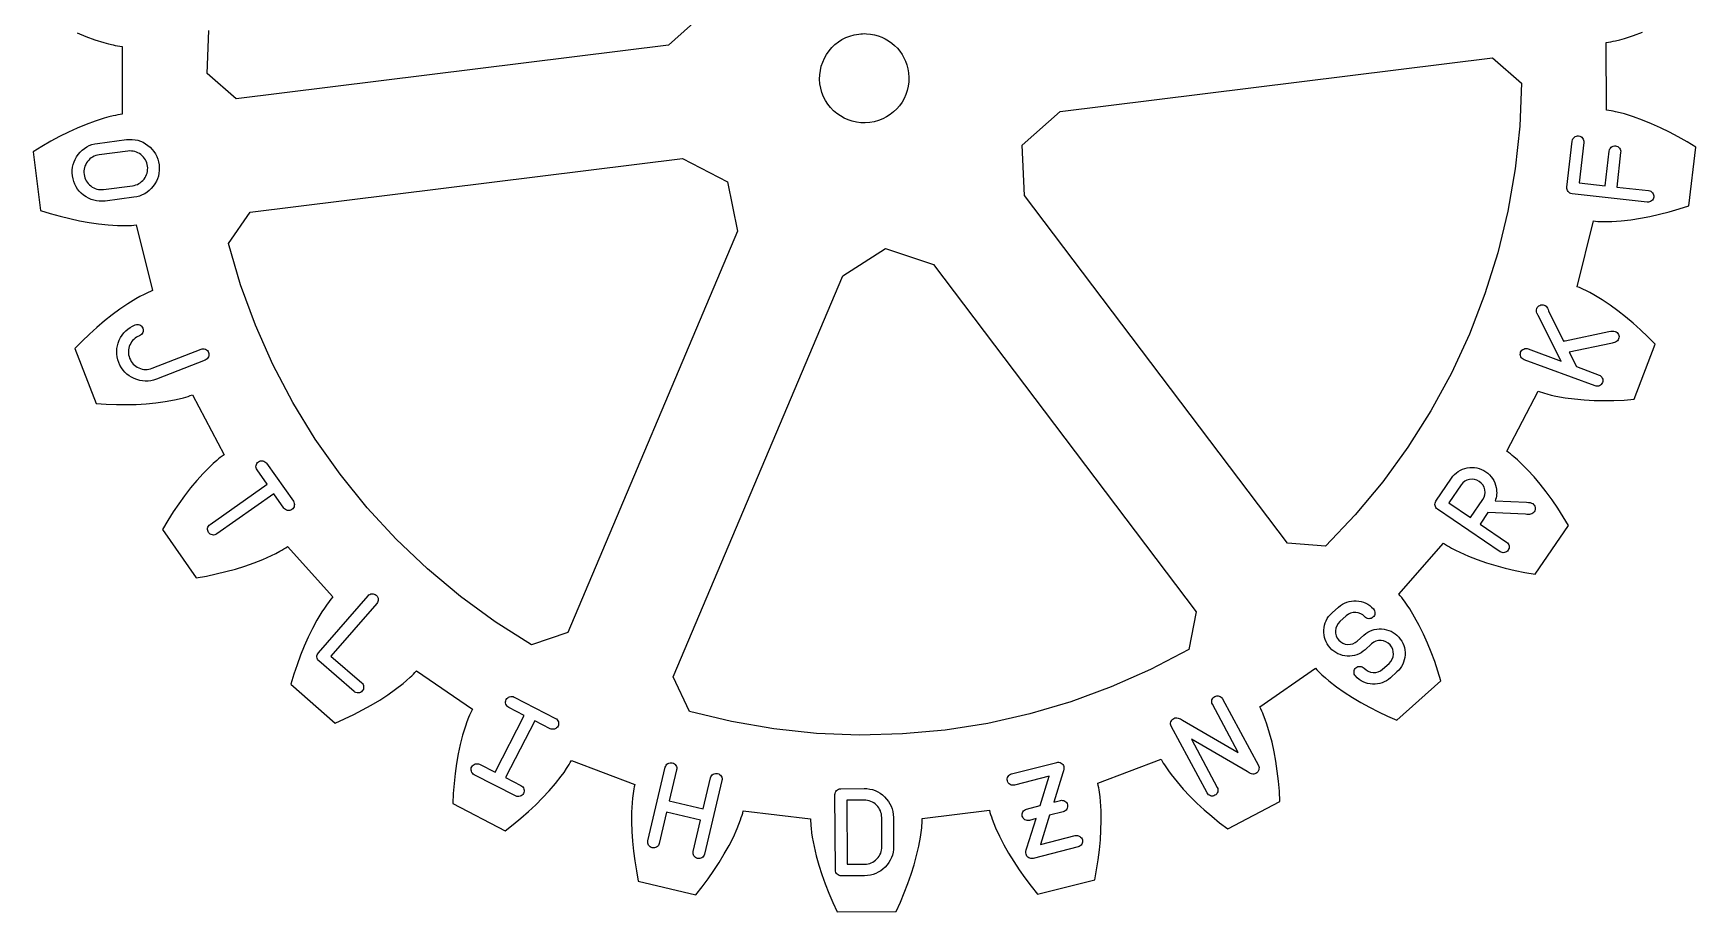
# Model space of a CAD drawing. Extents: x 6 to 255, y 30 to 363.
# Drawn here: x 88.8 to 171.8, y 196.2 to 240.1 of the extents above; entities that cross this region are included whole.
import ezdxf

# ---------------------------------------------------------------- set-up
doc = ezdxf.new("R2010")
doc.units = 0
doc.layers.add('Cut', color=7, linetype='CONTINUOUS')
doc.layers.add('Engrave', color=7, linetype='CONTINUOUS')

msp = doc.modelspace()

# ---------------------------------------------------------------- linework, layer by layer
at = {"layer": 'Cut', "color": 7}
for p, q in [((122.408508, 241.222262), (120.514659, 239.547956)), ((90.968602, 240.15614), (91.415804, 239.973112)), ((97.472456, 238.12475), (97.558561, 240.271502)), ((130.406312, 240.115087), (130.406312, 240.115077)), ((168.725984, 240.022189), (169.174087, 240.187187)), ((91.415804, 239.973112), (91.86481, 239.809919)), ((91.86481, 239.809919), (92.315168, 239.669266)), ((92.315168, 239.669266), (92.541024, 239.608407)), ((92.541024, 239.608407), (92.76733, 239.554761)), ((92.76733, 239.554761), (92.880483, 239.53132)), ((92.880483, 239.53132), (92.994087, 239.510131)), ((92.994087, 239.510131), (93.107691, 239.491204)), ((93.107691, 239.491204), (93.221295, 239.47634)), ((93.221295, 239.47634), (93.230763, 236.090764)), ((120.514659, 239.547956), (98.910537, 236.864288)), ((167.371303, 239.680476), (167.484905, 239.696263)), ((167.380767, 236.294899), (167.371303, 239.680476)), ((167.484905, 239.696263), (167.59851, 239.715652)), ((167.59851, 239.715652), (167.711664, 239.737279)), ((167.711664, 239.737279), (167.824816, 239.761623)), ((167.824816, 239.761623), (168.050672, 239.816622)), ((168.050672, 239.816622), (168.276076, 239.878833)), ((168.276076, 239.878833), (168.725984, 240.022189)), ((140.087437, 236.222791), (161.691556, 238.906462)), ((161.691556, 238.906462), (163.129637, 237.646)), ((98.910537, 236.864288), (97.472456, 238.12475)), ((163.129637, 237.646), (163.043535, 235.499698)), ((92.325989, 235.892383), (91.876082, 235.749477)), ((92.551394, 235.954597), (92.325989, 235.892383)), ((92.777249, 236.009595), (92.551394, 235.954597)), ((92.890402, 236.033937), (92.777249, 236.009595)), ((93.003555, 236.055587), (92.890402, 236.033937)), ((93.117159, 236.074976), (93.003555, 236.055587)), ((93.230763, 236.090764), (93.117159, 236.074976)), ((138.193588, 234.548488), (140.087437, 236.222791)), ((167.494371, 236.280035), (167.380767, 236.294899)), ((167.607976, 236.261547), (167.494371, 236.280035)), ((167.721128, 236.23992), (167.607976, 236.261547)), ((167.834732, 236.216478), (167.721128, 236.23992)), ((168.060589, 236.162832), (167.834732, 236.216478)), ((168.286443, 236.101974), (168.060589, 236.162832)), ((168.737253, 235.96132), (168.286443, 236.101974)), ((169.186258, 235.798128), (168.737253, 235.96132)), ((90.537179, 235.194532), (90.094936, 234.973636)), ((90.981677, 235.398297), (90.537179, 235.194532)), ((91.427978, 235.583579), (90.981677, 235.398297)), ((91.876082, 235.749477), (91.427978, 235.583579)), ((163.043535, 235.499698), (162.817679, 233.363313)), ((169.633461, 235.615549), (169.186258, 235.798128)), ((170.078861, 235.414039), (169.633461, 235.615549)), ((170.522456, 235.195396), (170.078861, 235.414039)), ((170.964248, 234.960524), (170.522456, 235.195396)), ((89.216309, 234.483156), (88.780827, 234.214924)), ((89.654495, 234.736509), (89.216309, 234.483156)), ((90.094936, 234.973636), (89.654495, 234.736509)), ((138.31215, 232.023055), (138.193588, 234.548488)), ((171.403788, 234.709876), (170.964248, 234.960524)), ((171.840622, 234.443897), (171.403788, 234.709876)), ((171.493049, 231.513189), (171.840622, 234.443897)), ((88.780827, 234.214924), (89.145082, 231.286016)), ((99.614702, 231.195363), (121.218824, 233.879034)), ((121.218824, 233.879034), (123.465205, 232.719103)), ((123.465205, 232.719103), (123.967856, 230.241455)), ((162.817679, 233.363313), (162.452074, 231.245863)), ((151.43791, 214.655638), (138.31215, 232.023055)), ((89.145082, 231.286016), (89.632857, 231.132742)), ((89.632857, 231.132742), (90.11928, 230.994343)), ((90.11928, 230.994343), (90.604351, 230.871723)), ((98.528703, 229.621591), (99.614702, 231.195363)), ((162.452074, 231.245863), (161.948971, 229.157266)), ((169.073105, 230.89062), (169.553217, 230.982136)), ((169.553217, 230.982136), (170.035584, 231.09078)), ((170.035584, 231.09078), (170.520201, 231.216105)), ((170.520201, 231.216105), (171.005724, 231.356757)), ((171.005724, 231.356757), (171.493049, 231.513189)), ((90.604351, 230.871723), (91.087167, 230.765784)), ((91.087167, 230.765784), (91.56818, 230.676974)), ((91.56818, 230.676974), (92.046038, 230.606647)), ((92.046038, 230.606647), (92.521191, 230.555707)), ((92.521191, 230.555707), (92.992286, 230.526855)), ((92.992286, 230.526855), (93.226256, 230.521892)), ((93.226256, 230.521892), (93.458423, 230.524201)), ((93.458423, 230.524201), (93.574281, 230.528263)), ((93.574281, 230.528263), (93.689688, 230.534564)), ((93.689688, 230.534564), (93.804193, 230.543589)), ((93.804193, 230.543589), (93.918248, 230.556215)), ((93.918248, 230.556215), (94.737368, 227.27117)), ((123.967856, 230.241455), (115.489946, 210.19037)), ((165.922401, 227.467633), (166.72394, 230.757188)), ((166.72394, 230.757188), (166.837994, 230.745024)), ((166.837994, 230.745024), (166.952499, 230.736461)), ((166.952499, 230.736461), (167.067906, 230.730598)), ((167.067906, 230.730598), (167.183313, 230.727436)), ((167.183313, 230.727436), (167.415932, 230.726513)), ((167.415932, 230.726513), (167.649902, 230.732837)), ((167.649902, 230.732837), (168.120546, 230.763942)), ((168.120546, 230.763942), (168.595248, 230.81759)), ((168.595248, 230.81759), (169.073105, 230.89062)), ((99.137296, 227.560941), (98.528703, 229.621591)), ((129.229701, 228.016714), (131.357519, 229.382216)), ((131.357519, 229.382216), (133.754472, 228.578874)), ((133.754472, 228.578874), (146.880229, 211.211005)), ((161.948971, 229.157266), (161.310174, 227.106085)), ((120.751789, 207.965629), (129.229701, 228.016714)), ((93.906077, 226.862287), (93.503955, 226.615694)), ((94.110293, 226.976791), (93.906077, 226.862287)), ((94.316313, 227.084083), (94.110293, 226.976791)), ((94.42045, 227.134574), (94.316313, 227.084083)), ((94.525488, 227.183262), (94.42045, 227.134574)), ((94.630977, 227.228795), (94.525488, 227.183262)), ((94.737368, 227.27117), (94.630977, 227.228795)), ((99.879328, 225.544925), (99.137296, 227.560941)), ((161.310174, 227.106085), (160.538839, 225.100886)), ((166.029242, 227.425708), (165.922401, 227.467633)), ((166.135184, 227.380628), (166.029242, 227.425708)), ((166.240223, 227.332392), (166.135184, 227.380628)), ((166.344359, 227.282351), (166.240223, 227.332392)), ((166.55128, 227.17641), (166.344359, 227.282351)), ((166.755947, 227.063258), (166.55128, 227.17641)), ((167.159422, 226.818468), (166.755947, 227.063258)), ((167.556584, 226.552942), (167.159422, 226.818468)), ((92.719547, 226.061197), (92.33636, 225.756901)), ((93.108595, 226.347913), (92.719547, 226.061197)), ((93.503955, 226.615694), (93.108595, 226.347913)), ((167.946986, 226.268032), (167.556584, 226.552942)), ((168.331525, 225.966441), (167.946986, 226.268032)), ((168.710205, 225.647719), (168.331525, 225.966441)), ((91.589369, 225.100523), (91.224665, 224.750246)), ((91.959934, 225.436376), (91.589369, 225.100523)), ((92.33636, 225.756901), (91.959934, 225.436376)), ((100.751644, 223.581651), (99.879328, 225.544925)), ((160.538839, 225.100886), (159.637674, 223.150686)), ((169.082573, 225.31412), (168.710205, 225.647719)), ((169.449081, 224.965644), (169.082573, 225.31412)), ((91.224665, 224.750246), (90.865821, 224.385541)), ((90.865821, 224.385541), (91.920263, 221.628394)), ((168.771162, 221.840246), (169.810275, 224.602804)), ((169.810275, 224.602804), (169.449081, 224.965644)), ((101.750637, 221.679237), (100.751644, 223.581651)), ((159.637674, 223.150686), (158.611181, 221.263147)), ((95.37301, 221.727571), (95.837794, 221.812323)), ((95.837794, 221.812323), (96.065903, 221.863264)), ((96.065903, 221.863264), (96.290857, 221.920968)), ((96.290857, 221.920968), (96.402207, 221.952525)), ((96.402207, 221.952525), (96.512655, 221.986337)), ((96.512655, 221.986337), (96.621751, 222.022851)), ((96.621751, 222.022851), (96.729494, 222.062524)), ((96.729494, 222.062524), (98.310933, 219.0687)), ((162.394469, 219.245416), (163.959677, 222.247803)), ((163.959677, 222.247803), (164.067419, 222.208584)), ((164.067419, 222.208584), (164.176516, 222.172969)), ((164.176516, 222.172969), (164.286965, 222.139609)), ((164.286965, 222.139609), (164.398765, 222.108955)), ((164.398765, 222.108955), (164.624169, 222.052604)), ((164.624169, 222.052604), (164.85273, 222.002563)), ((164.85273, 222.002563), (165.317514, 221.920516)), ((165.317514, 221.920516), (165.790863, 221.858755)), ((165.790863, 221.858755), (166.272778, 221.815477)), ((166.272778, 221.815477), (166.760553, 221.789331)), ((166.760553, 221.789331), (167.255091, 221.779406)), ((167.255091, 221.779406), (167.755489, 221.784807)), ((167.755489, 221.784807), (168.260845, 221.805534)), ((168.260845, 221.805534), (168.771162, 221.840246)), ((91.920263, 221.628394), (92.430579, 221.596385)), ((92.430579, 221.596385), (92.936387, 221.578358)), ((92.936387, 221.578358), (93.436334, 221.575658)), ((93.436334, 221.575658), (93.930872, 221.588722)), ((93.930872, 221.588722), (94.418647, 221.617124)), ((94.418647, 221.617124), (94.900111, 221.663106)), ((94.900111, 221.663106), (95.37301, 221.727571)), ((102.871799, 219.846699), (101.750637, 221.679237)), ((158.611181, 221.263147), (157.463423, 219.44729)), ((104.110172, 218.091248), (102.871799, 219.846699)), ((157.463423, 219.44729), (156.199353, 217.70987)), ((97.60181, 218.47318), (97.270015, 218.136877)), ((97.772667, 218.632768), (97.60181, 218.47318)), ((97.947581, 218.786042), (97.772667, 218.632768)), ((98.035939, 218.860427), (97.947581, 218.786042)), ((98.126101, 218.932556), (98.035939, 218.860427)), ((98.217615, 219.00198), (98.126101, 218.932556)), ((98.310933, 219.0687), (98.217615, 219.00198)), ((162.487785, 219.179147), (162.394469, 219.245416)), ((162.57975, 219.110172), (162.487785, 219.179147)), ((162.670363, 219.038493), (162.57975, 219.110172)), ((162.759624, 218.965011), (162.670363, 219.038493)), ((162.934987, 218.812187), (162.759624, 218.965011)), ((163.106745, 218.653502), (162.934987, 218.812187)), ((163.440346, 218.319454), (163.106745, 218.653502)), ((96.950391, 217.78209), (96.641136, 217.410624)), ((97.270015, 218.136877), (96.950391, 217.78209)), ((105.460796, 216.42055), (104.110172, 218.091248)), ((156.199353, 217.70987), (154.824386, 216.059458)), ((163.762223, 217.966469), (163.440346, 218.319454)), ((164.07328, 217.596807), (163.762223, 217.966469)), ((96.34225, 217.023831), (96.053282, 216.622611)), ((96.641136, 217.410624), (96.34225, 217.023831)), ((164.374421, 217.211365), (164.07328, 217.596807)), ((164.665194, 216.811948), (164.374421, 217.211365)), ((164.947399, 216.398556), (164.665194, 216.811948)), ((95.77378, 216.207865), (95.503745, 215.780046)), ((96.053282, 216.622611), (95.77378, 216.207865)), ((106.918262, 214.841816), (105.460796, 216.42055)), ((154.824386, 216.059458), (153.34393, 214.502364)), ((165.220139, 215.972542), (164.947399, 216.398556)), ((165.483412, 215.533905), (165.220139, 215.972542)), ((95.503745, 215.780046), (95.242727, 215.340059)), ((95.242727, 215.340059), (96.926048, 212.915607)), ((163.813165, 213.100437), (165.483412, 215.533905)), ((101.099638, 214.245945), (101.200169, 214.303199)), ((101.200169, 214.303199), (101.299347, 214.362255)), ((101.299347, 214.362255), (101.396721, 214.423564)), ((101.396721, 214.423564), (101.491391, 214.48803)), ((101.491391, 214.48803), (103.743634, 211.959892)), ((108.475356, 213.36181), (106.918262, 214.841816)), ((153.34393, 214.502364), (151.43791, 214.655638)), ((157.00099, 212.106852), (159.238805, 214.647162)), ((159.238805, 214.647162), (159.334376, 214.583598)), ((159.334376, 214.583598), (159.432202, 214.522739)), ((159.432202, 214.522739), (159.531381, 214.463683)), ((159.531381, 214.463683), (159.632362, 214.406882)), ((159.632362, 214.406882), (159.837479, 214.298235)), ((159.837479, 214.298235), (160.047557, 214.195451)), ((98.887518, 213.358302), (99.354557, 213.502561)), ((99.354557, 213.502561), (99.810775, 213.662599)), ((99.810775, 213.662599), (100.255273, 213.838415)), ((100.255273, 213.838415), (100.685796, 214.031812)), ((100.685796, 214.031812), (100.894971, 214.135948)), ((100.894971, 214.135948), (101.099638, 214.245945)), ((160.047557, 214.195451), (160.478982, 214.00431)), ((160.478982, 214.00431), (160.924381, 213.831199)), ((160.924381, 213.831199), (161.381502, 213.673865)), ((161.381502, 213.673865), (161.848991, 213.531411)), ((161.848991, 213.531411), (162.326848, 213.40338)), ((96.926048, 212.915607), (97.429602, 213.006671)), ((97.429602, 213.006671), (97.92459, 213.110357)), ((97.92459, 213.110357), (98.410562, 213.227567)), ((98.410562, 213.227567), (98.887518, 213.358302)), ((110.126219, 211.986843), (108.475356, 213.36181)), ((162.326848, 213.40338), (162.813721, 213.289326)), ((162.813721, 213.289326), (163.309611, 213.188345)), ((163.309611, 213.188345), (163.813165, 213.100437)), ((103.66925, 211.872887), (103.597121, 211.783176)), ((103.743634, 211.959892), (103.66925, 211.872887)), ((111.863188, 210.722775), (110.126219, 211.986843)), ((157.076275, 212.020297), (157.00099, 212.106852)), ((157.148854, 211.931036), (157.076275, 212.020297)), ((157.219181, 211.839523), (157.148854, 211.931036)), ((157.288605, 211.746657), (157.219181, 211.839523)), ((103.197704, 211.211551), (102.95607, 210.806273)), ((103.325734, 211.407653), (103.197704, 211.211551)), ((103.458272, 211.598345), (103.325734, 211.407653)), ((103.526794, 211.691661), (103.458272, 211.598345)), ((103.597121, 211.783176), (103.526794, 211.691661)), ((146.880229, 211.211005), (146.507861, 209.33564)), ((157.422046, 211.556866), (157.288605, 211.746657)), ((157.550976, 211.361214), (157.422046, 211.556866)), ((157.794864, 210.957289), (157.550976, 211.361214)), ((102.730666, 210.385217), (102.519237, 209.950638)), ((102.95607, 210.806273), (102.730666, 210.385217)), ((113.679497, 209.575015), (111.863188, 210.722775)), ((115.489946, 210.19037), (113.679497, 209.575015)), ((158.022973, 210.537586), (157.794864, 210.957289)), ((158.236206, 210.103909), (158.022973, 210.537586)), ((102.321782, 209.503435), (102.136951, 209.04451)), ((102.519237, 209.950638), (102.321782, 209.503435)), ((146.507861, 209.33564), (144.605899, 208.336648)), ((158.436366, 209.658059), (158.236206, 210.103909)), ((158.62345, 209.200036), (158.436366, 209.658059)), ((101.964742, 208.574768), (101.805155, 208.095106)), ((102.136951, 209.04451), (101.964742, 208.574768)), ((158.798364, 208.731647), (158.62345, 209.200036)), ((158.961106, 208.252435), (158.798364, 208.731647)), ((101.805155, 208.095106), (101.656839, 207.605528)), ((107.254535, 207.637536), (107.433055, 207.788558)), ((107.433055, 207.788558), (107.605715, 207.944537)), ((107.605715, 207.944537), (107.689566, 208.02388)), ((107.689566, 208.02388), (107.771613, 208.105475)), ((107.771613, 208.105475), (107.851406, 208.188425)), ((107.851406, 208.188425), (107.928044, 208.273178)), ((107.928044, 208.273178), (110.719904, 206.35769)), ((121.571812, 206.238128), (120.751789, 207.965629)), ((144.605899, 208.336648), (142.642626, 207.464331)), ((150.055825, 206.466329), (152.836864, 208.397145)), ((152.836864, 208.397145), (152.914404, 208.312393)), ((152.914404, 208.312393), (152.994196, 208.229895)), ((152.994196, 208.229895), (153.076696, 208.1492)), ((153.076696, 208.1492), (153.160996, 208.069858)), ((153.160996, 208.069858), (153.33456, 207.915231)), ((153.33456, 207.915231), (153.513983, 207.764659)), ((153.513983, 207.764659), (153.887251, 207.476141)), ((156.908125, 205.800486), (159.112128, 207.76376)), ((159.112128, 207.76376), (158.961106, 208.252435)), ((101.656839, 207.605528), (103.871664, 205.654426)), ((106.089194, 206.805342), (106.49357, 207.069968)), ((106.49357, 207.069968), (106.883069, 207.346313)), ((106.883069, 207.346313), (107.254535, 207.637536)), ((142.642626, 207.464331), (140.626607, 206.7223)), ((153.887251, 207.476141), (154.278103, 207.201149)), ((154.278103, 207.201149), (154.68383, 206.939228)), ((154.68383, 206.939228), (155.103986, 206.68948)), ((104.338252, 205.862701), (104.79447, 206.082245)), ((104.79447, 206.082245), (105.238517, 206.312157)), ((105.238517, 206.312157), (105.670392, 206.552889)), ((105.670392, 206.552889), (106.089194, 206.805342)), ((110.573392, 206.045278), (110.529212, 205.938437)), ((110.619825, 206.15122), (110.573392, 206.045278)), ((110.668512, 206.255356), (110.619825, 206.15122)), ((110.719904, 206.35769), (110.668512, 206.255356)), ((123.660408, 205.735024), (121.571812, 206.238128)), ((138.56596, 206.113707), (136.470148, 205.641258)), ((140.626607, 206.7223), (138.56596, 206.113707)), ((150.108118, 206.363995), (150.055825, 206.466329)), ((150.157256, 206.259858), (150.108118, 206.363995)), ((150.204142, 206.154369), (150.157256, 206.259858)), ((150.24877, 206.047978), (150.204142, 206.154369)), ((150.333522, 205.831589), (150.24877, 206.047978)), ((155.103986, 206.68948), (155.537665, 206.450551)), ((155.537665, 206.450551), (155.983063, 206.223344)), ((155.983063, 206.223344), (156.439734, 206.006506)), ((156.439734, 206.006506), (156.908125, 205.800486)), ((103.871664, 205.654426), (104.338252, 205.862701)), ((110.369175, 205.500252), (110.231678, 205.048992)), ((110.445813, 205.721148), (110.369175, 205.500252)), ((110.529212, 205.938437), (110.445813, 205.721148)), ((125.777859, 205.36942), (123.660408, 205.735024)), ((127.914243, 205.143113), (125.777859, 205.36942)), ((134.34819, 205.306307), (132.20865, 205.111557)), ((136.470148, 205.641258), (134.34819, 205.306307)), ((150.411512, 205.610693), (150.333522, 205.831589)), ((150.551714, 205.160336), (150.411512, 205.610693)), ((150.672531, 204.698257), (150.551714, 205.160336)), ((110.112665, 204.586461), (110.012134, 204.113562)), ((110.231678, 205.048992), (110.112665, 204.586461)), ((130.060545, 205.057009), (127.914243, 205.143113)), ((132.20865, 205.111557), (130.060545, 205.057009)), ((150.77622, 204.225808), (150.672531, 204.698257)), ((109.927383, 203.632099), (109.857958, 203.142519)), ((110.012134, 204.113562), (109.927383, 203.632099)), ((115.49307, 203.480628), (115.553027, 203.578904)), ((115.553027, 203.578904), (115.61073, 203.678533)), ((115.61073, 203.678533), (115.665278, 203.779514)), ((115.665278, 203.779514), (118.834016, 202.588026)), ((141.962452, 202.651582), (145.124876, 203.860652)), ((145.124876, 203.860652), (145.179877, 203.760121)), ((145.179877, 203.760121), (145.238031, 203.660945)), ((145.238031, 203.660945), (145.29844, 203.562666)), ((145.29844, 203.562666), (145.361551, 203.465743)), ((150.863678, 203.745246), (150.77622, 204.225808)), ((150.935807, 203.255668), (150.863678, 203.745246)), ((109.857958, 203.142519), (109.802959, 202.645279)), ((114.871855, 202.629501), (115.163528, 203.000966)), ((115.163528, 203.000966), (115.300123, 203.190758)), ((115.300123, 203.190758), (115.430407, 203.383252)), ((115.430407, 203.383252), (115.49307, 203.480628)), ((145.361551, 203.465743), (145.492737, 203.273698)), ((145.492737, 203.273698), (145.631135, 203.084809)), ((145.631135, 203.084809), (145.924613, 202.715147)), ((145.924613, 202.715147), (146.237925, 202.354949)), ((150.993058, 202.758875), (150.935807, 203.255668)), ((151.036336, 202.254871), (150.993058, 202.758875)), ((109.762387, 202.140822), (109.735789, 201.630506)), ((109.802959, 202.645279), (109.762387, 202.140822)), ((113.884584, 201.569198), (114.230805, 201.914517)), ((114.230805, 201.914517), (114.560346, 202.267501)), ((114.560346, 202.267501), (114.871855, 202.629501)), ((118.720426, 201.904599), (118.698337, 201.67153)), ((118.749278, 202.134963), (118.720426, 201.904599)), ((118.766404, 202.249468), (118.749278, 202.134963)), ((118.786231, 202.363072), (118.766404, 202.249468)), ((118.80832, 202.475774), (118.786231, 202.363072)), ((118.834016, 202.588026), (118.80832, 202.475774)), ((141.988598, 202.53978), (141.962452, 202.651582)), ((142.011587, 202.427078), (141.988598, 202.53978)), ((142.031876, 202.313476), (142.011587, 202.427078)), ((142.049903, 202.199419), (142.031876, 202.313476)), ((142.080107, 201.968605), (142.049903, 202.199419)), ((142.103096, 201.735988), (142.080107, 201.968605)), ((146.237925, 202.354949), (146.569721, 202.003318)), ((146.569721, 202.003318), (146.917745, 201.660254)), ((151.06609, 201.744105), (151.036336, 202.254871)), ((109.735789, 201.630506), (112.353185, 200.265907)), ((113.146609, 200.901999), (113.523034, 201.231542)), ((113.523034, 201.231542), (113.884584, 201.569198)), ((118.673091, 201.200436), (118.66859, 200.722579)), ((118.698337, 201.67153), (118.673091, 201.200436)), ((124.156752, 200.936713), (124.191917, 201.04626)), ((124.191917, 201.04626), (124.223924, 201.157159)), ((124.223924, 201.157159), (124.252775, 201.268058)), ((124.252775, 201.268058), (127.614458, 200.869092)), ((133.1915, 200.884409), (136.551379, 201.301858)), ((136.551379, 201.301858), (136.580683, 201.191411)), ((136.580683, 201.191411), (136.613591, 201.080962)), ((136.613591, 201.080962), (136.648755, 200.970965)), ((142.131496, 201.264894), (142.103096, 201.735988)), ((142.138258, 200.787035), (142.131496, 201.264894)), ((146.917745, 201.660254), (147.281097, 201.324851)), ((147.281097, 201.324851), (147.659326, 200.997113)), ((148.456357, 200.36553), (151.06609, 201.744105)), ((112.353185, 200.265907), (112.756659, 200.580122)), ((112.756659, 200.580122), (113.146609, 200.901999)), ((118.66859, 200.722579), (118.683477, 200.239311)), ((118.683477, 200.239311), (118.716837, 199.751536)), ((123.757787, 199.961613), (123.951634, 200.392137)), ((123.951634, 200.392137), (124.039092, 200.608975)), ((124.039092, 200.608975), (124.119787, 200.826716)), ((124.119787, 200.826716), (124.156752, 200.936713)), ((127.614458, 200.869092), (127.616766, 200.754587)), ((127.616766, 200.754587), (127.622167, 200.63963)), ((127.622167, 200.63963), (127.62983, 200.524675)), ((127.62983, 200.524675), (127.640655, 200.409268)), ((127.640655, 200.409268), (127.667704, 200.178454)), ((127.667704, 200.178454), (127.702414, 199.947187)), ((133.10897, 199.962055), (133.142329, 200.193769)), ((133.142329, 200.193769), (133.168026, 200.424584)), ((133.168026, 200.424584), (133.177951, 200.539991)), ((133.177951, 200.539991), (133.185614, 200.654948)), ((133.185614, 200.654948), (133.190115, 200.769905)), ((133.190115, 200.769905), (133.1915, 200.884409)), ((136.648755, 200.970965), (136.686623, 200.861418)), ((136.686623, 200.861418), (136.76822, 200.644128)), ((136.76822, 200.644128), (136.857028, 200.427739)), ((136.857028, 200.427739), (137.05358, 199.99857)), ((142.095429, 199.815992), (142.125633, 200.30422)), ((142.125633, 200.30422), (142.138258, 200.787035)), ((147.659326, 200.997113), (148.05108, 200.677489)), ((148.05108, 200.677489), (148.456357, 200.36553)), ((118.716837, 199.751536), (118.76643, 199.259704)), ((123.306077, 199.11364), (123.541849, 199.535599)), ((123.541849, 199.535599), (123.757787, 199.961613)), ((127.702414, 199.947187), (127.790324, 199.483306)), ((127.790324, 199.483306), (127.900774, 199.01852)), ((132.916023, 199.032485), (133.023767, 199.497721)), ((133.023767, 199.497721), (133.10897, 199.962055)), ((137.05358, 199.99857), (137.271774, 199.573457)), ((137.271774, 199.573457), (137.509349, 199.152853)), ((142.048546, 199.323709), (142.095429, 199.815992)), ((118.76643, 199.259704), (118.832244, 198.763813)), ((118.832244, 198.763813), (118.913392, 198.264317)), ((122.782237, 198.281447), (123.052722, 198.695742)), ((123.052722, 198.695742), (123.306077, 199.11364)), ((127.900774, 199.01852), (128.031057, 198.553286)), ((128.031057, 198.553286), (128.179374, 198.0876)), ((132.641931, 198.099763), (132.788445, 198.566349)), ((132.788445, 198.566349), (132.916023, 199.032485)), ((137.509349, 199.152853), (137.765409, 198.736305)), ((137.765409, 198.736305), (138.038149, 198.323365)), ((141.906992, 198.327873), (141.985432, 198.827369)), ((141.985432, 198.827369), (142.048546, 199.323709)), ((118.913392, 198.264317), (119.009865, 197.762114)), ((119.009865, 197.762114), (121.877462, 197.063811)), ((122.193931, 197.465484), (122.495973, 197.871661)), ((122.495973, 197.871661), (122.782237, 198.281447)), ((128.179374, 198.0876), (128.345271, 197.621464)), ((132.478739, 197.633174), (132.641931, 198.099763)), ((138.038149, 198.323365), (138.326667, 197.91493)), ((138.326667, 197.91493), (138.630963, 197.511005)), ((138.949685, 197.110688), (141.813224, 197.82522)), ((141.813224, 197.82522), (141.906992, 198.327873)), ((121.877462, 197.063811), (122.193931, 197.465484)), ((128.345271, 197.621464), (128.527848, 197.155778)), ((128.527848, 197.155778), (128.726205, 196.690544)), ((132.102766, 196.699999), (132.298868, 197.166135)), ((132.298868, 197.166135), (132.478739, 197.633174)), ((138.630963, 197.511005), (138.949685, 197.110688)), ((128.726205, 196.690544), (128.939888, 196.22576)), ((128.939888, 196.22576), (131.891785, 196.233862)), ((131.891785, 196.233862), (132.102766, 196.699999))]:
    msp.add_line(p, q, dxfattribs=at)
for points in [[(128.086449, 237.61038), (127.934518, 238.833451), (128.802774, 239.948138), (130.025828, 240.100199)], [(130.025828, 240.100199), (130.152, 240.115992), (130.279291, 240.120972), (130.406312, 240.115087)], [(130.406312, 240.115077), (131.491312, 240.063773), (132.3818, 239.238754), (132.515647, 238.16082)], [(130.576265, 235.671001), (129.353196, 235.519071), (128.238511, 236.387327), (128.086449, 237.61038)], [(132.515647, 238.16082), (132.667578, 236.937749), (131.799321, 235.823061), (130.576265, 235.671001)]]:
    msp.add_open_spline(points, degree=3, dxfattribs=at)
at = {"layer": 'Engrave', "color": 5}
for p, q in [((91.997347, 234.634866), (93.438733, 234.821347)), ((93.513325, 234.244794), (92.071938, 234.058313)), ((165.407019, 232.437361), (165.666293, 234.748301)), ((166.244023, 234.683481), (166.017159, 232.661408)), ((167.317065, 232.515567), (167.511518, 234.248773)), ((168.089249, 234.183953), (167.894799, 232.450747)), ((166.017159, 232.661408), (167.317065, 232.515567)), ((92.295715, 232.328647), (93.737101, 232.515128)), ((93.811693, 231.938574), (92.370306, 231.752093)), ((169.418756, 231.694766), (165.66348, 232.116083)), ((167.894799, 232.450747), (169.483569, 232.272497)), ((169.483569, 232.272497), (169.483577, 232.272502)), ((165.117854, 223.753945), (163.97538, 226.036117)), ((164.479578, 226.268021), (165.23961, 224.753372)), ((93.88013, 225.560565), (93.880114, 225.560581)), ((165.318148, 224.764617), (167.503681, 225.226897)), ((94.725423, 223.394215), (97.162588, 224.345165)), ((163.465737, 224.365061), (165.117854, 223.753945)), ((167.594785, 224.63532), (165.516657, 224.195294)), ((97.373913, 223.803563), (94.936749, 222.85261)), ((166.808192, 222.508837), (163.264048, 223.819811)), ((165.516657, 224.195297), (165.878486, 223.472593)), ((165.516657, 224.195294), (165.516657, 224.195297)), ((165.878486, 223.472593), (167.009886, 223.054091)), ((100.43709, 218.642116), (101.776863, 216.741415)), ((100.464328, 217.594411), (99.961914, 218.307175)), ((158.860027, 216.750454), (159.636338, 217.892274)), ((97.613274, 215.584747), (100.464328, 217.594411)), ((100.799272, 217.119235), (97.948218, 215.109571)), ((101.301687, 216.406471), (100.799272, 217.119235)), ((160.117107, 217.565407), (159.504229, 216.663969)), ((160.117107, 217.565407), (160.117107, 217.565407)), ((160.585951, 215.928515), (161.198829, 216.829953)), ((162.061958, 214.221992), (158.936975, 216.346636)), ((159.504229, 216.663969), (160.585951, 215.928515)), ((161.458962, 216.178567), (161.06672, 215.601649)), ((163.336745, 216.09688), (161.458962, 216.178567)), ((161.816589, 216.761444), (163.390542, 216.693105)), ((161.06672, 215.601649), (162.388825, 214.702758)), ((103.025807, 209.171676), (105.507213, 212.02163)), ((105.94567, 211.639873), (103.65514, 209.009147)), ((105.945667, 211.639873), (105.94567, 211.639873)), ((153.667565, 211.159858), (153.991609, 211.451596)), ((154.380586, 211.019539), (154.056545, 210.727804)), ((155.736313, 211.36006), (155.736303, 211.360058)), ((154.93176, 209.755677), (155.255801, 210.047412)), ((155.644778, 209.615355), (155.320735, 209.323618)), ((104.807975, 207.23455), (103.054155, 208.761569)), ((103.65514, 209.009147), (105.189731, 207.673004)), ((156.195948, 208.351494), (156.519991, 208.643229)), ((156.90897, 208.211172), (156.58493, 207.919437)), ((112.805826, 206.95652), (114.874137, 205.893623)), ((148.202118, 206.868816), (149.98741, 203.538297)), ((111.854223, 203.196932), (113.315707, 206.040861)), ((113.315707, 206.040861), (112.540089, 206.439448)), ((148.982001, 204.183383), (147.689723, 206.594166)), ((113.832785, 205.775122), (112.371301, 202.931189)), ((114.608403, 205.376535), (113.832785, 205.775122)), ((147.425457, 202.165001), (145.640168, 205.495523)), ((145.979573, 205.908307), (145.979573, 205.908323)), ((146.203802, 205.797653), (148.982001, 204.183383)), ((149.423776, 203.236175), (146.645577, 204.850442)), ((146.645577, 204.850442), (147.937852, 202.43966)), ((111.07861, 203.595489), (111.854223, 203.196932)), ((137.658945, 203.118808), (139.912669, 203.691872)), ((112.881185, 202.015517), (110.812871, 203.078417)), ((112.371301, 202.931189), (113.146919, 202.532605)), ((119.492606, 199.774229), (120.358857, 203.452437)), ((120.924738, 203.319169), (120.558245, 201.763004)), ((122.25588, 201.363194), (122.622373, 202.91936)), ((123.188251, 202.786089), (122.321997, 199.107878)), ((139.54321, 202.998068), (137.802212, 202.555378)), ((139.085208, 201.531927), (139.54321, 202.998068)), ((140.224962, 203.17142), (139.76696, 201.70528)), ((128.863135, 198.306879), (128.836573, 202.085623)), ((129.125204, 202.37834), (130.287895, 202.386515)), ((120.424977, 201.197123), (120.058484, 199.640958)), ((122.122612, 200.797314), (120.424977, 201.197123)), ((120.558245, 201.763004), (122.25588, 201.363194)), ((130.291961, 201.80517), (129.419942, 201.799032)), ((129.419942, 201.799032), (129.419963, 201.799037)), ((129.419963, 201.799037), (129.442426, 198.601635)), ((138.406277, 201.359292), (139.085208, 201.531927)), ((139.5609, 201.053023), (139.102898, 199.58688)), ((140.239834, 201.225659), (139.5609, 201.053023)), ((139.76696, 201.70528), (140.096568, 201.789089)), ((121.756119, 199.241149), (122.122612, 200.797314)), ((131.180334, 199.48592), (131.170121, 200.939284)), ((131.751472, 200.943364), (131.761685, 199.490003)), ((138.421147, 199.413527), (138.879148, 200.879671)), ((138.879148, 200.879671), (138.549541, 200.795862)), ((140.987166, 199.466143), (138.733442, 198.893079)), ((139.102898, 199.58688), (140.843899, 200.029573)), ((129.442426, 198.601635), (130.314443, 198.607773)), ((130.318536, 198.026423), (129.155843, 198.018247)), ((129.155843, 198.018247), (129.155851, 198.018247))]:
    msp.add_line(p, q, dxfattribs=at)
for points in [[(91.031298, 234.081953), (91.277508, 234.399093), (91.599525, 234.583398), (91.997347, 234.634866)], [(93.438733, 234.821347), (93.836556, 234.872816), (94.193913, 234.776405), (94.510804, 234.532115)], [(94.157294, 234.070176), (93.966291, 234.217417), (93.751635, 234.275623), (93.513325, 234.244794)], [(94.510804, 234.532115), (94.829867, 234.286155), (95.015132, 233.964263), (95.066601, 233.566439)], [(165.666293, 234.748301), (165.675147, 234.827258), (165.711597, 234.891419), (165.775642, 234.940785)], [(165.775642, 234.940785), (165.837971, 234.992293), (165.908614, 235.013617), (165.987571, 235.004759)], [(165.987571, 235.004759), (166.066526, 234.995904), (166.13165, 234.959348), (166.182942, 234.895089)], [(166.182942, 234.895089), (166.232525, 234.832976), (166.252885, 234.762439), (166.244023, 234.683481)], [(167.511518, 234.248773), (167.520373, 234.32773), (167.556822, 234.39189), (167.620865, 234.441255)], [(167.620865, 234.441255), (167.683195, 234.492764), (167.753839, 234.514089), (167.832796, 234.505231)], [(167.832796, 234.505231), (167.911751, 234.496376), (167.976875, 234.459819), (168.028167, 234.395558)], [(168.028167, 234.395558), (168.07775, 234.333445), (168.098111, 234.26291), (168.089249, 234.183953)], [(90.742441, 233.006999), (90.690973, 233.404821), (90.787258, 233.763139), (91.031298, 234.081953)], [(91.493612, 233.725559), (91.34637, 233.534557), (91.288164, 233.3199), (91.318995, 233.08159)], [(92.071938, 234.058313), (91.83363, 234.02748), (91.640854, 233.916562), (91.493612, 233.725559)], [(94.490045, 233.491848), (94.459214, 233.730158), (94.348297, 233.922934), (94.157294, 234.070176)], [(94.31543, 232.847878), (94.462673, 233.038883), (94.520878, 233.253539), (94.490045, 233.491848)], [(95.066601, 233.566439), (95.118069, 233.168617), (95.020698, 232.811136), (94.774488, 232.493995)], [(91.294981, 232.043831), (90.97809, 232.288119), (90.79391, 232.609175), (90.742441, 233.006999)], [(91.318995, 233.08159), (91.349826, 232.843282), (91.460743, 232.650506), (91.651746, 232.503264)], [(93.737101, 232.515128), (93.975412, 232.545959), (94.168188, 232.656875), (94.31543, 232.847878)], [(92.370306, 231.752093), (91.972484, 231.700625), (91.614042, 231.79787), (91.294981, 232.043831)], [(91.651746, 232.503264), (91.84275, 232.356021), (92.057406, 232.297816), (92.295715, 232.328647)], [(94.774488, 232.493995), (94.530448, 232.175183), (94.209517, 231.990043), (93.811693, 231.938574)], [(165.47067, 232.222541), (165.419378, 232.286797), (165.398161, 232.358404), (165.407019, 232.437361)], [(165.66348, 232.116083), (165.584521, 232.124938), (165.520251, 232.160424), (165.47067, 232.222541)], [(169.633251, 231.755527), (169.569213, 231.706161), (169.497715, 231.685908), (169.418756, 231.694766)], [(169.483577, 232.272502), (169.562533, 232.263647), (169.627658, 232.227091), (169.67895, 232.162832)], [(169.740032, 231.951224), (169.731177, 231.872267), (169.695584, 231.807035), (169.633251, 231.755527)], [(169.67895, 232.162832), (169.728533, 232.100719), (169.748894, 232.030183), (169.740032, 231.951224)], [(163.907501, 226.154214), (163.874287, 226.226417), (163.871465, 226.299778), (163.899035, 226.374297)], [(163.899035, 226.374297), (163.926599, 226.448814), (163.977392, 226.502343), (164.051413, 226.534883)], [(163.97538, 226.036117), (163.949587, 226.072518), (163.92696, 226.111884), (163.907501, 226.154214)], [(164.051413, 226.534883), (164.12429, 226.56991), (164.197987, 226.573641), (164.272505, 226.546075)], [(164.272505, 226.546075), (164.347024, 226.51851), (164.400888, 226.468626), (164.434099, 226.396421)], [(164.434099, 226.396421), (164.458148, 226.344136), (164.473307, 226.301336), (164.479578, 226.268021)], [(93.075783, 224.79116), (93.238317, 225.158283), (93.506432, 225.414752), (93.88013, 225.560565)], [(93.880114, 225.560581), (93.95413, 225.589465), (94.02753, 225.587939), (94.100314, 225.556004)], [(94.249298, 225.174184), (94.218077, 225.099596), (94.165457, 225.047861), (94.091439, 225.018979)], [(94.100314, 225.556004), (94.175605, 225.522977), (94.227692, 225.469454), (94.256574, 225.395436)], [(94.256574, 225.395436), (94.285454, 225.32142), (94.283029, 225.247669), (94.249298, 225.174184)], [(167.503681, 225.226897), (167.637807, 225.259932), (167.742129, 225.262666), (167.816646, 225.235099)], [(167.816646, 225.235099), (167.891165, 225.207534), (167.945602, 225.156405), (167.979957, 225.081712)], [(93.054458, 223.678274), (92.908644, 224.051972), (92.915753, 224.422934), (93.075783, 224.79116)], [(93.610337, 224.556675), (93.513459, 224.335819), (93.508696, 224.113462), (93.596049, 223.889605)], [(94.091439, 225.018979), (93.867582, 224.931631), (93.707215, 224.77753), (93.610337, 224.556675)], [(97.162588, 224.345165), (97.236604, 224.374048), (97.310004, 224.372523), (97.382787, 224.340587)], [(97.382787, 224.340587), (97.458079, 224.30756), (97.510166, 224.254038), (97.539048, 224.18002)], [(163.092267, 224.193283), (163.119831, 224.267801), (163.170624, 224.321329), (163.244646, 224.353869)], [(163.244646, 224.353869), (163.317521, 224.388897), (163.391218, 224.392627), (163.465737, 224.365061)], [(165.23961, 224.753372), (165.264308, 224.758699), (165.290487, 224.762447), (165.318148, 224.764617)], [(167.837762, 224.697307), (167.763741, 224.664768), (167.682748, 224.644106), (167.594785, 224.63532)], [(167.988424, 224.861629), (167.96086, 224.78711), (167.910639, 224.732336), (167.837762, 224.697307)], [(167.979957, 225.081712), (168.013171, 225.009509), (168.015994, 224.936148), (167.988424, 224.861629)], [(93.822808, 222.876635), (93.45639, 223.037362), (93.200273, 223.304575), (93.054458, 223.678274)], [(93.596049, 223.889605), (93.683397, 223.665748), (93.837498, 223.505381), (94.058353, 223.408503)], [(97.531771, 223.958767), (97.500551, 223.884179), (97.447931, 223.832445), (97.373913, 223.803563)], [(97.539048, 224.18002), (97.567931, 224.106005), (97.565506, 224.032254), (97.531771, 223.958767)], [(163.102454, 223.969464), (163.068093, 224.044156), (163.064698, 224.118763), (163.092267, 224.193283)], [(163.264048, 223.819811), (163.189531, 223.847375), (163.135666, 223.89726), (163.102454, 223.969464)], [(94.936749, 222.85261), (94.563049, 222.706799), (94.191736, 222.714807), (93.822808, 222.876635)], [(94.058353, 223.408503), (94.27921, 223.311625), (94.501566, 223.306862), (94.725423, 223.394215)], [(167.009886, 223.054091), (167.084405, 223.026526), (167.138843, 222.975397), (167.1732, 222.900704)], [(167.181667, 222.680621), (167.154103, 222.606102), (167.103881, 222.551328), (167.031003, 222.516299)], [(167.1732, 222.900704), (167.206413, 222.828501), (167.209235, 222.75514), (167.181667, 222.680621)], [(167.031003, 222.516299), (166.956981, 222.48376), (166.882711, 222.481273), (166.808192, 222.508837)], [(99.961914, 218.307175), (99.916137, 218.372114), (99.89947, 218.444531), (99.91191, 218.524427)], [(99.91191, 218.524427), (99.927044, 218.603855), (99.967084, 218.666457), (100.032028, 218.712233)], [(100.032028, 218.712233), (100.09697, 218.75801), (100.168596, 218.774119), (100.246907, 218.760562)], [(100.246907, 218.760562), (100.327919, 218.746539), (100.391313, 218.707057), (100.43709, 218.642116)], [(160.427122, 218.409132), (160.762033, 218.474346), (161.070514, 218.411072), (161.352563, 218.219309)], [(159.636338, 217.892274), (159.828101, 218.174323), (160.091695, 218.346609), (160.427122, 218.409132)], [(160.53562, 217.839748), (160.357939, 217.805891), (160.218435, 217.714444), (160.117107, 217.565407)], [(161.025694, 217.738543), (160.876658, 217.839871), (160.7133, 217.873606), (160.53562, 217.839748)], [(161.300038, 217.320027), (161.26618, 217.497707), (161.174732, 217.637213), (161.025694, 217.738543)], [(161.352563, 218.219309), (161.634612, 218.027546), (161.807443, 217.764753), (161.871054, 217.43093)], [(161.198829, 216.829953), (161.30016, 216.978991), (161.333896, 217.142349), (161.300038, 217.320027)], [(161.871054, 217.43093), (161.916197, 217.194024), (161.898042, 216.970862), (161.816589, 216.761444)], [(101.487819, 216.288727), (101.409507, 216.302291), (101.347464, 216.341539), (101.301687, 216.406471)], [(101.706748, 216.336354), (101.641807, 216.290578), (101.568831, 216.274702), (101.487819, 216.288727)], [(101.822818, 216.524862), (101.810383, 216.444967), (101.771693, 216.382131), (101.706748, 216.336354)], [(101.776863, 216.741415), (101.822639, 216.676474), (101.837958, 216.60429), (101.822818, 216.524862)], [(158.816103, 216.530752), (158.800704, 216.611513), (158.815345, 216.684747), (158.860027, 216.750454)], [(158.936975, 216.346636), (158.87127, 216.391308), (158.83098, 216.45268), (158.816103, 216.530752)], [(163.587498, 216.098732), (163.507825, 216.084938), (163.424241, 216.084321), (163.336745, 216.09688)], [(163.390542, 216.693105), (163.528676, 216.692929), (163.630595, 216.670502), (163.696298, 216.625824)], [(163.773249, 216.222007), (163.728577, 216.156303), (163.66666, 216.115212), (163.587498, 216.098732)], [(163.696298, 216.625824), (163.762004, 216.581154), (163.802553, 216.518436), (163.817942, 216.437671)], [(163.817942, 216.437671), (163.832812, 216.359598), (163.817914, 216.28771), (163.773249, 216.222007)], [(97.543159, 215.179688), (97.497383, 215.24463), (97.480714, 215.317048), (97.493153, 215.396943)], [(97.493153, 215.396943), (97.508287, 215.476371), (97.548327, 215.538972), (97.613274, 215.584747)], [(97.729291, 215.061941), (97.650978, 215.075505), (97.588934, 215.114754), (97.543159, 215.179688)], [(97.948218, 215.109571), (97.883278, 215.063795), (97.810303, 215.047918), (97.729291, 215.061941)], [(162.465776, 214.298941), (162.421104, 214.233238), (162.359187, 214.192146), (162.280025, 214.175666)], [(162.388825, 214.702758), (162.45453, 214.658086), (162.495078, 214.595369), (162.51047, 214.514605)], [(162.51047, 214.514605), (162.525339, 214.436532), (162.510441, 214.364644), (162.465776, 214.298941)], [(162.280025, 214.175666), (162.200352, 214.161873), (162.127663, 214.177315), (162.061958, 214.221992)], [(105.507213, 212.02163), (105.559387, 212.081553), (105.625117, 212.114253), (105.704404, 212.119732)], [(105.704404, 212.119732), (105.786425, 212.125412), (105.857397, 212.10216), (105.91732, 212.049977)], [(105.91732, 212.049977), (105.977241, 211.997805), (106.009305, 211.931344), (106.013514, 211.850595)], [(106.013514, 211.850595), (106.020464, 211.770037), (105.997848, 211.699796), (105.945667, 211.639873)], [(153.260432, 210.304405), (153.278382, 210.646504), (153.414093, 210.931655), (153.667565, 211.159858)], [(153.991609, 211.451596), (154.245079, 211.679797), (154.542145, 211.784276), (154.882805, 211.765032)], [(154.852438, 211.1862), (154.671809, 211.195672), (154.514525, 211.140118), (154.380586, 211.019539)], [(155.304254, 210.971078), (155.183671, 211.105015), (155.033066, 211.176723), (154.852438, 211.1862)], [(154.882805, 211.765032), (155.223607, 211.748522), (155.50811, 211.613531), (155.736313, 211.36006)], [(155.809592, 211.148333), (155.80543, 211.068967), (155.773823, 211.002703), (155.714774, 210.949541)], [(155.736303, 211.360058), (155.789463, 211.301008), (155.813893, 211.230433), (155.809592, 211.148333)], [(153.57603, 209.415153), (153.347827, 209.668626), (153.242628, 209.965043), (153.260432, 210.304405)], [(153.841423, 210.275983), (153.831951, 210.095355), (153.887506, 209.938073), (154.008089, 209.804136)], [(154.056545, 210.727804), (153.922608, 210.607219), (153.8509, 210.456612), (153.841423, 210.275983)], [(155.255801, 210.047412), (155.509275, 210.275615), (155.806341, 210.380095), (156.147, 210.360851)], [(155.504991, 210.8741), (155.424328, 210.879709), (155.357416, 210.912035), (155.304254, 210.971078)], [(155.714774, 210.949541), (155.655726, 210.896381), (155.585798, 210.871234), (155.504991, 210.8741)], [(156.147, 210.360851), (156.487801, 210.344341), (156.772303, 210.20935), (157.000506, 209.955879)], [(154.429322, 209.006076), (154.088664, 209.02532), (153.804233, 209.161679), (153.57603, 209.415153)], [(154.008089, 209.804136), (154.128676, 209.6702), (154.279283, 209.598494), (154.45991, 209.589016)], [(155.320735, 209.323618), (155.067262, 209.095417), (154.770125, 208.989569), (154.429322, 209.006076)], [(154.45991, 209.589016), (154.640538, 209.579544), (154.797821, 209.635098), (154.93176, 209.755677)], [(156.116625, 209.782016), (155.935998, 209.791489), (155.778715, 209.735935), (155.644778, 209.615355)], [(156.568446, 209.566894), (156.447862, 209.700832), (156.297255, 209.772539), (156.116625, 209.782016)], [(156.73511, 209.095047), (156.744582, 209.275676), (156.689028, 209.432959), (156.568446, 209.566894)], [(157.000506, 209.955879), (157.228709, 209.702405), (157.333837, 209.404619), (157.315889, 209.062522)], [(102.953859, 208.960668), (102.949644, 209.041417), (102.973626, 209.111753), (103.025807, 209.171676)], [(103.054155, 208.761569), (102.994234, 208.813743), (102.960802, 208.880109), (102.953859, 208.960668)], [(154.86176, 208.421492), (154.920808, 208.474652), (154.990664, 208.49843), (155.071328, 208.492826)], [(155.071328, 208.492826), (155.152135, 208.489951), (155.21912, 208.458993), (155.272282, 208.399952)], [(156.519991, 208.643229), (156.653928, 208.763813), (156.725635, 208.91442), (156.73511, 209.095047)], [(157.315889, 209.062522), (157.298084, 208.723158), (157.162445, 208.439375), (156.90897, 208.211172)], [(105.189731, 207.673004), (105.249652, 207.62083), (105.281717, 207.554369), (105.285926, 207.473622)], [(154.840225, 208.010972), (154.787063, 208.07002), (154.762565, 208.139228), (154.766729, 208.218596)], [(154.766729, 208.218596), (154.771033, 208.3007), (154.80271, 208.368332), (154.86176, 208.421492)], [(155.693514, 207.601897), (155.352856, 207.621141), (155.068427, 207.7575), (154.840225, 208.010972)], [(155.272282, 208.399952), (155.392865, 208.266015), (155.543471, 208.194308), (155.7241, 208.184833)], [(156.58493, 207.919437), (156.331456, 207.691234), (156.034317, 207.585387), (155.693514, 207.601897)], [(155.7241, 208.184833), (155.904728, 208.175361), (156.06201, 208.230914), (156.195948, 208.351494)], [(105.016789, 207.164512), (104.9375, 207.159026), (104.867896, 207.182372), (104.807975, 207.23455)], [(105.218079, 207.2629), (105.165906, 207.202977), (105.09881, 207.170181), (105.016789, 207.164512)], [(105.285926, 207.473622), (105.292876, 207.393062), (105.27026, 207.322821), (105.218079, 207.2629)], [(112.395058, 206.608755), (112.371646, 206.686149), (112.378101, 206.76018), (112.414425, 206.830849)], [(112.414425, 206.830849), (112.45074, 206.901515), (112.506733, 206.948998), (112.582404, 206.973295)], [(112.582404, 206.973295), (112.660684, 206.99843), (112.735158, 206.992839), (112.805826, 206.95652)], [(147.667895, 206.813328), (147.691669, 206.892033), (147.738569, 206.950154), (147.808595, 206.987691)], [(147.808595, 206.987691), (147.87862, 207.025228), (147.952131, 207.031649), (148.029128, 207.006953)], [(148.029128, 207.006953), (148.106917, 206.984888), (148.16458, 206.938843), (148.202118, 206.868816)], [(112.540089, 206.439448), (112.469422, 206.475763), (112.421079, 206.532198), (112.395058, 206.608755)], [(147.689723, 206.594166), (147.652187, 206.664194), (147.644911, 206.737248), (147.667895, 206.813328)], [(114.827909, 205.358517), (114.752239, 205.334219), (114.67907, 205.340225), (114.608403, 205.376535)], [(114.999804, 205.502222), (114.963489, 205.431554), (114.906191, 205.383652), (114.827909, 205.358517)], [(114.874137, 205.893623), (114.944806, 205.857308), (114.991845, 205.800453), (115.015256, 205.723057)], [(115.015256, 205.723057), (115.041278, 205.6465), (115.036128, 205.572889), (114.999804, 205.502222)], [(145.640168, 205.495523), (145.602632, 205.565549), (145.595356, 205.638603), (145.61834, 205.714683)], [(145.61834, 205.714683), (145.642112, 205.793387), (145.689011, 205.851508), (145.759037, 205.889046)], [(145.759037, 205.889046), (145.829064, 205.926583), (145.902575, 205.933004), (145.979573, 205.908307)], [(145.979573, 205.908323), (146.057362, 205.886259), (146.132105, 205.849369), (146.203802, 205.797653)], [(110.687207, 203.469818), (110.723523, 203.540484), (110.779517, 203.587966), (110.855188, 203.612264)], [(110.855188, 203.612264), (110.933468, 203.637399), (111.007942, 203.631808), (111.07861, 203.595489)], [(120.358857, 203.452437), (120.377071, 203.529775), (120.419971, 203.589353), (120.487556, 203.631171)], [(120.487556, 203.631171), (120.557469, 203.674432), (120.631095, 203.686956), (120.708433, 203.668742)], [(120.708433, 203.668742), (120.785769, 203.650528), (120.845124, 203.606686), (120.8865, 203.537217)], [(120.8865, 203.537217), (120.930204, 203.469188), (120.94295, 203.396505), (120.924738, 203.319169)], [(139.912669, 203.691872), (139.98967, 203.711451), (140.062566, 203.699994), (140.131358, 203.657502)], [(140.131358, 203.657502), (140.20155, 203.617363), (140.246436, 203.558792), (140.266015, 203.48179)], [(149.98741, 203.538297), (150.024943, 203.468271), (150.031823, 203.393905), (150.008047, 203.3152)], [(110.667839, 203.247724), (110.644427, 203.325118), (110.650883, 203.399149), (110.687207, 203.469818)], [(110.812871, 203.078417), (110.742204, 203.114732), (110.69386, 203.171167), (110.667839, 203.247724)], [(122.622373, 202.91936), (122.640587, 202.996696), (122.683486, 203.056273), (122.751069, 203.098091)], [(122.751069, 203.098091), (122.820984, 203.141352), (122.89461, 203.153877), (122.971946, 203.135665)], [(122.971946, 203.135665), (123.049284, 203.117451), (123.108639, 203.073608), (123.150013, 203.004138)], [(123.150013, 203.004138), (123.193719, 202.936108), (123.206465, 202.863425), (123.188251, 202.786089)], [(137.448864, 202.76546), (137.429283, 202.84246), (137.439801, 202.915119), (137.480418, 202.983434)], [(137.58142, 202.586215), (137.512628, 202.628709), (137.468443, 202.688457), (137.448864, 202.76546)], [(137.480418, 202.983434), (137.522434, 203.054104), (137.581943, 203.099229), (137.658945, 203.118808)], [(140.266015, 203.48179), (140.285596, 203.404787), (140.271911, 203.301331), (140.224962, 203.17142)], [(149.646814, 203.121568), (149.569817, 203.146255), (149.495471, 203.184457), (149.423776, 203.236175)], [(149.868538, 203.144772), (149.798513, 203.107236), (149.724605, 203.099501), (149.646814, 203.121568)], [(150.008047, 203.3152), (149.985067, 203.239118), (149.938564, 203.182309), (149.868538, 203.144772)], [(113.100691, 201.997499), (113.02502, 201.973201), (112.951851, 201.979207), (112.881185, 202.015517)], [(113.272585, 202.141202), (113.23627, 202.070535), (113.178972, 202.022634), (113.100691, 201.997499)], [(113.146919, 202.532605), (113.217586, 202.496288), (113.264625, 202.439433), (113.288037, 202.362039)], [(113.288037, 202.362039), (113.314058, 202.285483), (113.308907, 202.21187), (113.272585, 202.141202)], [(128.836573, 202.085623), (128.836044, 202.165074), (128.863666, 202.233095), (128.91944, 202.289686)], [(128.91944, 202.289686), (128.977166, 202.348229), (129.045753, 202.377781), (129.125204, 202.37834)], [(130.287895, 202.386515), (130.689024, 202.389338), (131.03205, 202.249311), (131.316973, 201.966436)], [(131.316973, 201.966436), (131.60382, 201.685518), (131.748653, 201.344494), (131.751472, 200.943364)], [(137.802212, 202.555378), (137.725209, 202.535799), (137.651612, 202.546078), (137.58142, 202.586215)], [(147.597256, 202.02293), (147.520261, 202.047618), (147.462994, 202.094975), (147.425457, 202.165001)], [(147.81898, 202.046134), (147.748953, 202.008599), (147.675046, 202.000864), (147.597256, 202.02293)], [(147.958489, 202.216563), (147.935509, 202.140481), (147.889006, 202.083672), (147.81898, 202.046134)], [(147.937852, 202.43966), (147.975387, 202.369632), (147.982267, 202.295266), (147.958489, 202.216563)], [(130.909986, 201.553708), (130.738259, 201.723037), (130.532251, 201.806858), (130.291961, 201.80517)], [(131.170121, 200.939284), (131.168357, 201.179574), (131.081645, 201.384381), (130.909986, 201.553708)], [(138.196195, 201.005943), (138.176614, 201.082944), (138.187131, 201.155602), (138.227747, 201.223918)], [(138.328749, 200.826699), (138.259959, 200.869193), (138.215774, 200.928941), (138.196195, 201.005943)], [(138.227747, 201.223918), (138.269763, 201.294586), (138.329273, 201.339711), (138.406277, 201.359292)], [(140.096568, 201.789089), (140.173568, 201.808668), (140.246465, 201.797211), (140.315256, 201.754717)], [(140.416261, 201.357501), (140.375644, 201.289185), (140.316835, 201.245238), (140.239834, 201.225659)], [(140.315256, 201.754717), (140.385449, 201.71458), (140.430335, 201.65601), (140.449916, 201.579007)], [(140.449916, 201.579007), (140.469497, 201.502006), (140.458279, 201.428171), (140.416261, 201.357501)], [(138.549541, 200.795862), (138.472538, 200.776282), (138.398941, 200.786562), (138.328749, 200.826699)], [(119.527346, 199.554016), (119.48597, 199.623487), (119.474391, 199.696891), (119.492606, 199.774229)], [(119.708911, 199.424653), (119.631573, 199.442867), (119.571052, 199.485988), (119.527346, 199.554016)], [(119.92629, 199.460062), (119.858707, 199.418242), (119.786247, 199.406439), (119.708911, 199.424653)], [(120.058484, 199.640958), (120.04027, 199.563622), (119.996205, 199.503324), (119.92629, 199.460062)], [(130.928872, 198.867896), (131.098201, 199.039623), (131.182022, 199.245631), (131.180334, 199.48592)], [(131.761685, 199.490003), (131.764507, 199.088873), (131.624488, 198.744878), (131.341627, 198.458017)], [(138.380094, 199.103161), (138.360513, 199.180161), (138.374197, 199.283617), (138.421147, 199.413527)], [(140.843899, 200.029573), (140.9209, 200.049152), (140.993796, 200.037695), (141.062588, 199.995201)], [(141.163593, 199.597984), (141.122975, 199.529669), (141.064166, 199.485722), (140.987166, 199.466143)], [(141.062588, 199.995201), (141.13278, 199.955063), (141.177666, 199.896493), (141.197245, 199.819491)], [(141.197245, 199.819491), (141.216826, 199.742488), (141.205608, 199.668653), (141.163593, 199.597984)], [(121.790862, 199.020939), (121.749488, 199.090409), (121.737907, 199.163813), (121.756119, 199.241149)], [(121.972424, 198.891576), (121.895086, 198.909788), (121.834566, 198.952909), (121.790862, 199.020939)], [(122.189806, 198.926983), (122.122221, 198.885164), (122.04976, 198.873362), (121.972424, 198.891576)], [(122.321997, 199.107878), (122.303785, 199.030542), (122.259721, 198.970244), (122.189806, 198.926983)], [(130.314443, 198.607773), (130.554734, 198.609537), (130.759543, 198.696245), (130.928872, 198.867896)], [(138.51265, 198.923916), (138.443858, 198.96641), (138.399673, 199.026158), (138.380094, 199.103161)], [(138.733442, 198.893079), (138.65644, 198.873498), (138.582842, 198.883777), (138.51265, 198.923916)], [(128.948881, 198.101094), (128.892274, 198.158833), (128.863692, 198.227428), (128.863135, 198.306879)], [(129.155851, 198.018247), (129.0764, 198.017718), (129.00741, 198.045334), (128.948881, 198.101094)], [(131.341627, 198.458017), (131.060694, 198.173106), (130.719664, 198.029242), (130.318536, 198.026423)]]:
    msp.add_open_spline(points, degree=3, dxfattribs=at)

doc.saveas('drawing.dxf')
